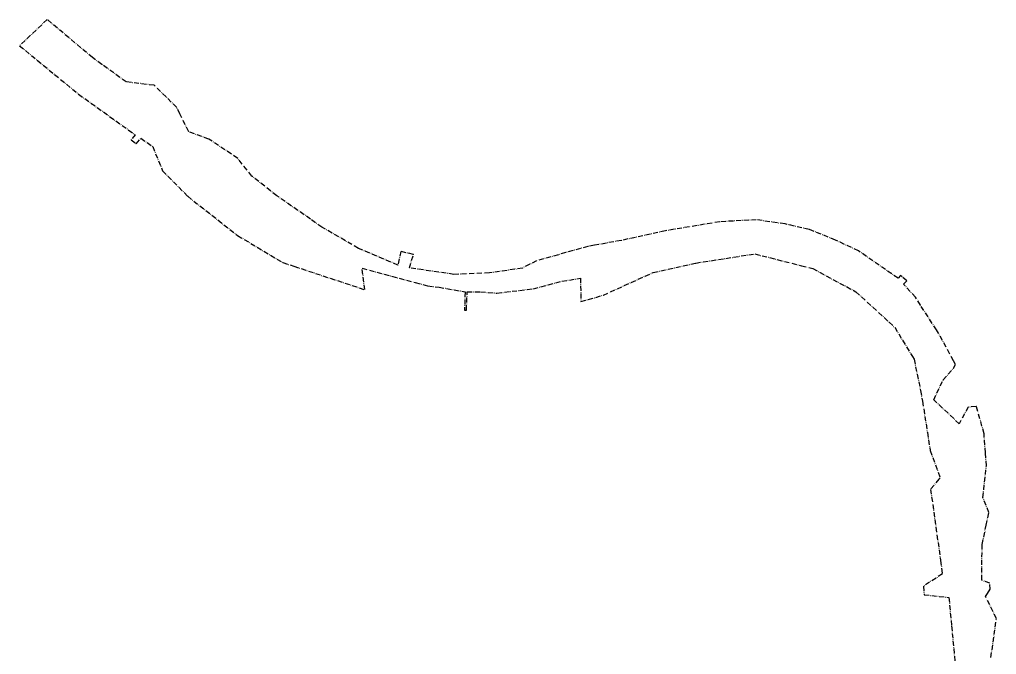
# Model space of a CAD drawing. Header units: metres. Extents: x 550508 to 551674, y 1839182 to 1840460.
# Drawn here: x 550508 to 551491, y 1839821 to 1840460 of the extents above; entities that cross this region are included whole.
import ezdxf

# ---------------------------------------------------------------- set-up
doc = ezdxf.new("R2010")
doc.units = ezdxf.units.M
doc.linetypes.add('DOT_DASHED', pattern=[7.7, 5, -1.2, 0.3, -1.2])
doc.layers.add('30', color=7, linetype='DOT_DASHED', lineweight=25)

msp = doc.modelspace()

# ---------------------------------------------------------------- linework, layer by layer
at = {"layer": '30'}
for points in [[(550698.72, 1840339.71), (550678.36, 1840347.04), (550669.61, 1840364.95), (550666.4, 1840371.5), (550655.69, 1840382.02), (550643.66, 1840393.8), (550615.43, 1840397.18), (550591.03, 1840414.88), (550581.65, 1840421.68), (550536.1, 1840459.99), (550508.24, 1840433.6), (550543.49, 1840404.64), (550567.58, 1840384.86), (550624.6, 1840343.98), (550620.44, 1840338.91), (550625.71, 1840334.88), (550630.32, 1840340.46), (550642.27, 1840332.1), (550652.11, 1840307.63), (550677.41, 1840282.04), (550727.55, 1840242.61), (550773.03, 1840215.35), (550784.1, 1840211.69), (550855.4, 1840188.13), (550852.75, 1840209.74), (550906.33, 1840195.27), (550918.55, 1840191.79), (550930.25, 1840190.58), (550956.48, 1840185.94), (550955.76, 1840167.55), (550957.78, 1840167.36), (550958.48, 1840185.82), (550971.98, 1840185.85), (550988.32, 1840184.61), (551025.22, 1840188.98), (551053.72, 1840196.52), (551072.46, 1840199.5), (551072.93, 1840176.13), (551095.54, 1840182.55), (551145.69, 1840205.4), (551188.39, 1840214.84), (551247.67, 1840224.11), (551294.64, 1840212.23), (551306.01, 1840209.36), (551349.44, 1840185.98), (551372.24, 1840165.1), (551382.89, 1840155.35), (551388.55, 1840150.17), (551396.48, 1840137.08), (551406.3, 1840120.85), (551407.98, 1840118.08)], [(551485.3, 1839817.97), (551490.86, 1839857.05), (551479.83, 1839879.33), (551481.82, 1839882.3), (551484.63, 1839886.48), (551484.22, 1839892.81), (551476.11, 1839895.58), (551476.42, 1839931.55), (551480.54, 1839950.91), (551483.27, 1839963.7), (551477.22, 1839978.92), (551480.74, 1840010.77), (551479.78, 1840023.78), (551478.36, 1840043.13), (551470.85, 1840070.33), (551470.49, 1840070.46), (551462.47, 1840069.78), (551453.44, 1840053.08), (551427.71, 1840077.26), (551437.21, 1840097.23), (551447.52, 1840109.2), (551449.7, 1840112.9), (551447.72, 1840116.55), (551432.59, 1840144.3), (551430.46, 1840147.63), (551414.48, 1840172.5), (551409.31, 1840180.56), (551397.44, 1840193.76), (551400.55, 1840197.05), (551396.02, 1840200.92), (551394.36, 1840202.34), (551391.84, 1840199.51), (551352.1, 1840227.14), (551328.85, 1840238), (551302.73, 1840248.63), (551278.22, 1840254.26), (551249.32, 1840258.41), (551212.51, 1840256.45), (551157.83, 1840247.28), (551113.62, 1840237.67), (551086.46, 1840232.72), (551079.87, 1840231.53), (551028.24, 1840217.19), (551013.97, 1840209.81), (550980.9, 1840204.86), (550945.11, 1840203.5), (550900.49, 1840209.95), (550904.44, 1840223.45), (550891.91, 1840226.57), (550888.85, 1840212.9), (550849.28, 1840229.65), (550812.4, 1840250.96), (550800.83, 1840259.05), (550767.07, 1840282.63), (550741.88, 1840302.35), (550727.67, 1840320.23), (550698.72, 1840339.71)], [(551407.98, 1840118.08), (551414.47, 1840086.5), (551416.51, 1840075.76), (551421.37, 1840044.37), (551424.17, 1840026.23), (551434.21, 1839998.79), (551433.03, 1839997.35), (551424.62, 1839987.08), (551434.63, 1839915.4), (551436.5, 1839902.05), (551417.51, 1839889.51), (551418.07, 1839881.03), (551443.01, 1839878.23), (551445.68, 1839849.78), (551448.98, 1839814.54)]]:
    msp.add_lwpolyline(points, dxfattribs=at)

doc.saveas('drawing.dxf')
